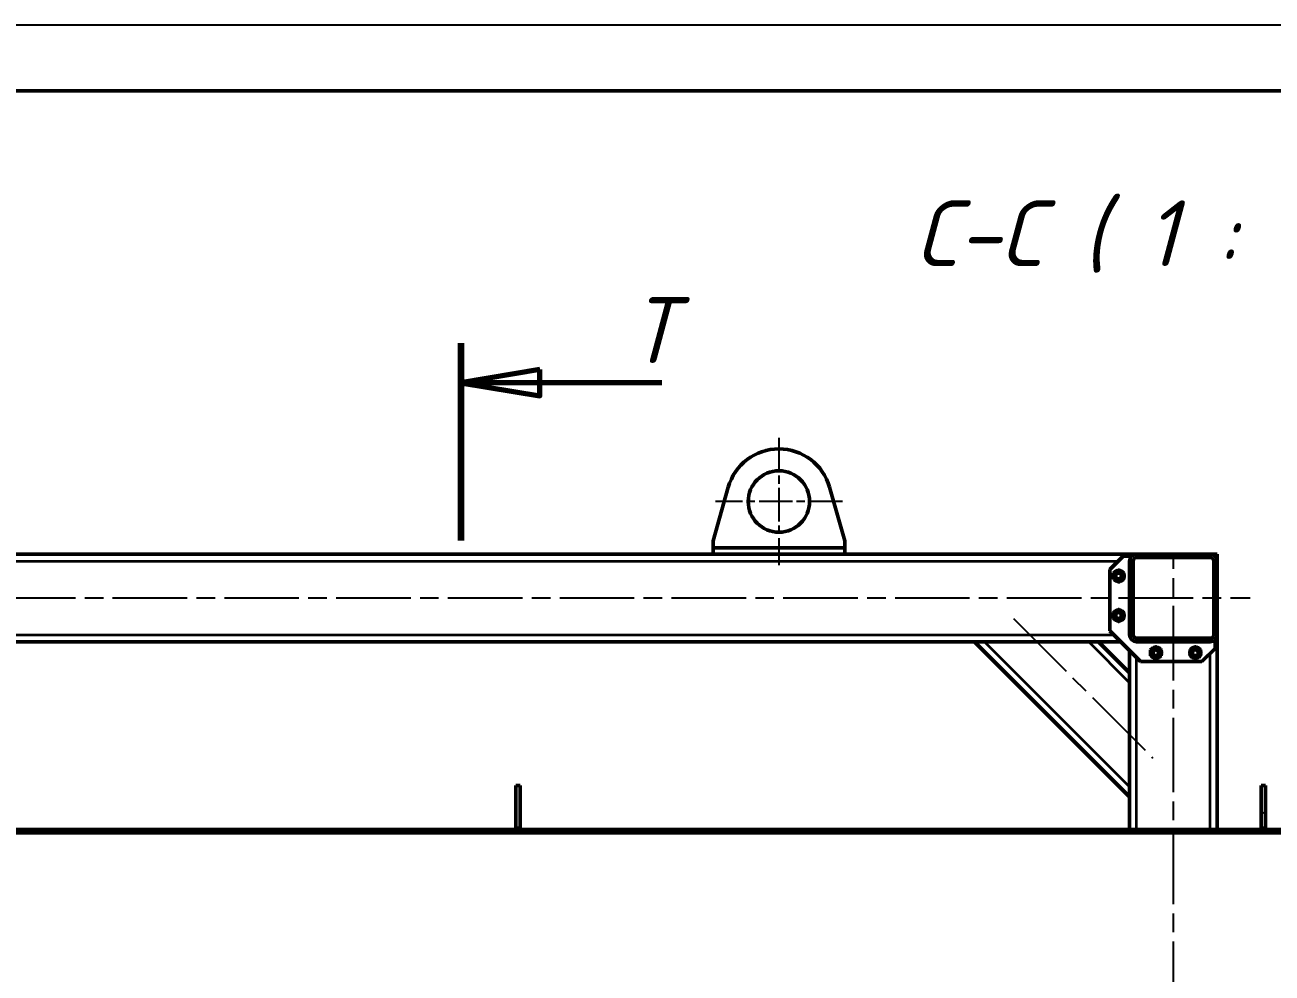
# Model space of a CAD drawing. Header units: millimetres. Extents: x 0 to 25230, y 0 to 17820.
# Drawn here: x 8093 to 10938, y 15657 to 17820 of the extents above; entities that cross this region are included whole.
import ezdxf

# ---------------------------------------------------------------- set-up
doc = ezdxf.new("R2010")
doc.units = ezdxf.units.MM
doc.header["$LTSCALE"] = 30
doc.linetypes.add('CHAIN', pattern=[0.7087, 0.4724, -0.0591, 0.1181, -0.0591])
for name, color, linetype, lineweight in [('Видимые тонкие (ГОСТ)', 7, 'Continuous', 35), ('Видимый контур (ГОСТ)', 7, 'Continuous', 50), ('Кромка (ГОСТ)', 7, 'Continuous', 50), ('Линия  разреза (ГОСТ)', 7, 'CHAIN', 70), ('Линия резьбы (ГОСТ)', 7, 'Continuous', 25), ('Маркер центра (ГОСТ)', 7, 'Continuous', 25), ('Обозначение (ГОСТ)', 7, 'Continuous', 25), ('Осевая линия (ГОСТ)', 7, 'Continuous', 25), ('Штриховка (ГОСТ)', 7, 'Continuous', 18)]:
    doc.layers.add(name, color=color, linetype=linetype, lineweight=lineweight)
doc.styles.add('Увеличенный текст (ГОСТ)', font='GOST Common Italic.ttf')
pattern_1 = [(135.0002, (0, 0), (-67.35167, -67.35217), [])]

# ---------------------------------------------------------------- blocks, each defined once
blk = doc.blocks.new('Рамки ГОСТ_ граница 594x841_2')
at = {"layer": 'Кромка (ГОСТ)', "lineweight": 25}
blk.add_line((0, 594), (841, 594), dxfattribs=at)
at = {"layer": 'Кромка (ГОСТ)'}
blk.add_line((836, 589), (20, 589), dxfattribs=at)
blk = doc.blocks.new('2dTransSection9')
at = {"layer": 'Линия  разреза (ГОСТ)', "linetype": 'Continuous', "lineweight": 140}
blk.add_line((302.913, 569.8), (302.913, 554.8), dxfattribs=at)
at = {"layer": 'Линия  разреза (ГОСТ)', "linetype": 'Continuous'}
for p, q in [((308.913, 567.8), (302.913, 566.8)), ((308.913, 565.8), (308.913, 567.8)), ((308.913, 566.8), (302.913, 566.8)), ((302.913, 566.8), (308.913, 565.8)), ((318.21, 566.8), (308.913, 566.8))]:
    blk.add_line(p, q, dxfattribs=at)
at = {"layer": 'Линия  разреза (ГОСТ)', "linetype": 'Continuous', "flags": 128}
blk.add_lwpolyline([(308.913, 567.8), (302.913, 566.8), (308.913, 565.8), (308.913, 567.8)], dxfattribs=at)
at = {"layer": 'Линия  разреза (ГОСТ)'}
blk.add_solid([(308.913, 567.8), (302.913, 566.8), (308.913, 565.8), (308.913, 567.8)], dxfattribs=at)
at = {"layer": 'Линия  разреза (ГОСТ)', "insert": (315.792, 568.3), "char_height": 5, "attachment_point": 7, "style": 'Увеличенный текст (ГОСТ)'}
blk.add_mtext('Т', dxfattribs=at)

msp = doc.modelspace()

# ---------------------------------------------------------------- hatches: boundary and pattern name
at = {"layer": 'Штриховка (ГОСТ)'}
h = msp.add_hatch(dxfattribs=at)
h.set_pattern_fill('ANSI31', color=256, scale=762, angle=90.0002105, style=0)
h.set_pattern_definition(pattern_1)
edge = h.paths.add_edge_path()
edge.add_ellipse((10629.0679, 16596.9985), major_axis=(-16, 0), ratio=1, start_angle=270, end_angle=360)
edge.add_line((10613.0679, 16596.9985), (10613.0679, 16428.9985))
edge.add_ellipse((10629.0679, 16428.9985), major_axis=(0, -16), ratio=1, start_angle=270, end_angle=360)
edge.add_line((10629.0679, 16412.9985), (10797.0679, 16412.9985))
edge.add_ellipse((10797.0679, 16428.9985), major_axis=(16, 0), ratio=1, start_angle=270, end_angle=360)
edge.add_line((10813.0679, 16428.9985), (10813.0679, 16596.9985))
edge.add_ellipse((10797.0679, 16596.9985), major_axis=(0, 16), ratio=1, start_angle=270, end_angle=360)
edge.add_line((10797.0679, 16612.9985), (10629.0679, 16612.9985))
edge = h.paths.add_edge_path(flags=0)
edge.add_line((10805.0679, 16596.9985), (10805.0679, 16428.9985))
edge.add_ellipse((10797.0679, 16428.9985), major_axis=(0, -8), ratio=1, start_angle=0, end_angle=90, ccw=False)
edge.add_line((10797.0679, 16420.9985), (10629.0679, 16420.9985))
edge.add_ellipse((10629.0679, 16428.9985), major_axis=(-8, 0), ratio=1, start_angle=0, end_angle=90, ccw=False)
edge.add_line((10621.0679, 16428.9985), (10621.0679, 16596.9985))
edge.add_ellipse((10629.0679, 16596.9985), major_axis=(0, 8), ratio=1, start_angle=0, end_angle=90, ccw=False)
edge.add_line((10629.0679, 16604.9985), (10797.0679, 16604.9985))
edge.add_ellipse((10797.0679, 16596.9985), major_axis=(8, 0), ratio=1, start_angle=0, end_angle=90, ccw=False)
h = msp.add_hatch(dxfattribs=at)
h.set_pattern_fill('ANSI31', color=256, scale=762, style=0)
h.set_pattern_definition([(45, (0, 0), (-67.3519, 67.3519), [])])
h.paths.add_polyline_path([(9223.0679, 16084.9985), (9213.0679, 16084.9985), (9213.0679, 15987.4985), (9223.0679, 15987.4985)])
h = msp.add_hatch(dxfattribs=at)
h.set_pattern_fill('ANSI31', color=256, scale=762, angle=90.0002105, style=0)
h.set_pattern_definition(pattern_1)
h.paths.add_polyline_path([(10923.0679, 16084.9985), (10913.0679, 16084.9985), (10913.0679, 15987.4985), (10923.0679, 15987.4985)])
h = msp.add_hatch(dxfattribs=at)
h.set_pattern_fill('ANSI31', color=256, scale=762, angle=-14.9999778, style=0)
h.set_pattern_definition([(30, (0, 0), (-47.62503, 82.4889), [])])
edge = h.paths.add_edge_path()
edge.add_spline(control_points=[(13126.2136, 14684.9985), (13171.4757, 14684.9985), (13217.859, 14684.9921), (13312.2639, 14685.0405), (13360.2856, 14685.0945), (13457.3635, 14685.5099), (13506.4194, 14685.8721), (13604.9609, 14687.3268), (13654.4465, 14688.4215), (13802.6382, 14693.634), (13901.0755, 14699.6947), (14044.4847, 14716.3093), (14091.5807, 14723.1007), (14183.746, 14739.7229), (14228.8152, 14749.5538), (14295.9202, 14767.3033), (14320.2669, 14774.3433), (14369.5801, 14790.224), (14394.5456, 14799.0676), (14443.7764, 14818.4457), (14468.0453, 14828.9849), (14514.6718, 14851.3758), (14537.0284, 14863.2298), (14580.5005, 14888.5339), (14603.5752, 14903.3166), (14637.4928, 14927.8137), (14648.6847, 14936.3645), (14670.6272, 14954.1858), (14681.3778, 14963.4563), (14702.2443, 14982.642), (14712.3638, 14992.5609), (14731.8031, 15012.9483), (14741.1227, 15023.417), (14758.8187, 15044.7739), (14767.1956, 15055.6629), (14782.8982, 15077.7029), (14790.2239, 15088.8539), (14802.1959, 15108.6519), (14807.3998, 15117.8342), (14817.3966, 15136.9523), (14822.1888, 15146.8887), (14831.0605, 15167.0688), (14835.1407, 15177.3148), (14842.4149, 15197.6157), (14845.6091, 15207.6706), (14850.8742, 15226.3387), (14853.2453, 15235.8379), (14857.4001, 15255.413), (14859.1833, 15265.4891), (14862.0191, 15285.7403), (14863.0719, 15295.9177), (14864.4359, 15315.8793), (14864.7475, 15325.6635), (14864.7475, 15344.3334), (14864.4359, 15354.1177), (14863.0719, 15374.0793), (14862.0191, 15384.2566), (14859.1833, 15404.5079), (14857.4001, 15414.5839), (14853.2453, 15434.1591), (14850.8742, 15443.6583), (14845.6091, 15462.3264), (14842.4149, 15472.3813), (14835.1407, 15492.6822), (14831.0605, 15502.9282), (14822.1888, 15523.1083), (14817.3966, 15533.0446), (14807.3998, 15552.1628), (14802.1959, 15561.345), (14790.2239, 15581.143), (14782.8982, 15592.2941), (14767.1956, 15614.334), (14758.8187, 15625.223), (14741.1227, 15646.58), (14731.8031, 15657.0487), (14712.3638, 15677.4361), (14702.2443, 15687.3549), (14681.3778, 15706.5407), (14670.6272, 15715.8112), (14648.6847, 15733.6324), (14637.4928, 15742.1833), (14603.5752, 15766.6803), (14580.5005, 15781.463), (14537.0284, 15806.7671), (14514.6718, 15818.6211), (14468.0453, 15841.0121), (14443.7764, 15851.5512), (14394.5456, 15870.9293), (14369.5801, 15879.773), (14320.2669, 15895.6536), (14295.9202, 15902.6936), (14228.8152, 15920.4432), (14183.746, 15930.274), (14091.5807, 15946.8962), (14044.4847, 15953.6877), (13901.0755, 15970.3023), (13802.6382, 15976.363), (13654.4465, 15981.5755), (13604.9609, 15982.6701), (13506.4194, 15984.1249), (13457.3635, 15984.4871), (13360.2856, 15984.9024), (13312.2639, 15984.9564), (13217.859, 15985.0049), (13171.4757, 15984.9985), (13126.2136, 15984.9985)], knot_values=[0, 0, 0, 0, 13.578625195, 13.578625195, 27.15725039, 27.15725039, 40.735875585, 40.735875585, 54.314500781, 54.314500781, 81.471751171, 81.471751171, 95.050376366, 95.050376366, 108.629001561, 108.629001561, 115.874190743, 115.874190743, 123.119379925, 123.119379925, 130.364569107, 130.364569107, 137.609758289, 137.609758289, 145.454657742, 145.454657742, 149.377107469, 149.377107469, 153.299557196, 153.299557196, 157.222006923, 157.222006923, 161.14445665, 161.14445665, 165.066906377, 165.066906377, 168.989356104, 168.989356104, 172.007790596, 172.007790596, 175.026225088, 175.026225088, 178.04465958, 178.04465958, 181.063094072, 181.063094072, 183.863577234, 183.863577234, 186.664060397, 186.664060397, 189.46454356, 189.46454356, 192.265026722, 192.265026722, 195.065509885, 195.065509885, 197.865993047, 197.865993047, 200.66647621, 200.66647621, 203.466959373, 203.466959373, 206.485393864, 206.485393864, 209.503828356, 209.503828356, 212.522262848, 212.522262848, 215.54069734, 215.54069734, 219.463147067, 219.463147067, 223.385596794, 223.385596794, 227.308046521, 227.308046521, 231.230496248, 231.230496248, 235.152945975, 235.152945975, 239.075395702, 239.075395702, 246.920295156, 246.920295156, 254.165484338, 254.165484338, 261.410673519, 261.410673519, 268.655862701, 268.655862701, 275.901051883, 275.901051883, 289.479677078, 289.479677078, 303.058302273, 303.058302273, 330.215552664, 330.215552664, 343.794177859, 343.794177859, 357.372803054, 357.372803054, 370.951428249, 370.951428249, 384.530053444, 384.530053444, 384.530053444, 384.530053444], degree=3, periodic=0)
edge.add_line((13126.2136, 15984.9985), (7213.0679, 15984.9985))
edge.add_line((7213.0679, 15984.9985), (7213.0679, 15976.9985))
edge.add_line((7213.0679, 15976.9985), (13126.2136, 15976.9985))
edge.add_spline(control_points=[(13126.2136, 15976.9985), (13171.1811, 15976.9985), (13217.2625, 15977.0048), (13311.0534, 15976.957), (13358.7629, 15976.9037), (13455.2105, 15976.4939), (13503.9483, 15976.1366), (13601.8518, 15974.701), (13651.0175, 15973.6207), (13798.2537, 15968.4748), (13896.0594, 15962.4909), (14038.5563, 15946.0726), (14085.354, 15939.36), (14176.9388, 15922.9246), (14221.7259, 15913.2017), (14288.3553, 15895.6555), (14312.4917, 15888.7076), (14361.3833, 15873.0341), (14386.1375, 15864.3054), (14434.9572, 15845.1774), (14459.026, 15834.7733), (14505.274, 15812.6659), (14527.452, 15800.9604), (14570.5736, 15775.9737), (14593.462, 15761.3766), (14638.3294, 15729.1151), (14660.3054, 15711.4466), (14691.3707, 15683.0054), (14701.4154, 15673.2013), (14720.7125, 15653.0463), (14729.9647, 15642.6952), (14747.534, 15621.5742), (14755.8515, 15610.8035), (14771.4433, 15588.9985), (14778.7176, 15577.9642), (14790.5904, 15558.3938), (14795.7432, 15549.3313), (14805.6427, 15530.4608), (14810.3886, 15520.6524), (14819.1752, 15500.7305), (14823.2164, 15490.6147), (14830.4216, 15470.5702), (14833.5855, 15460.6415), (14838.7982, 15442.2148), (14841.1446, 15432.8428), (14845.2565, 15413.5289), (14847.0214, 15403.587), (14849.8282, 15383.6049), (14850.8702, 15373.5625), (14852.2204, 15353.8651), (14852.5288, 15344.2102), (14852.5288, 15325.7868), (14852.2204, 15316.1319), (14850.8702, 15296.4345), (14849.8282, 15286.3921), (14847.0214, 15266.4099), (14845.2565, 15256.468), (14841.1446, 15237.1542), (14838.7982, 15227.7822), (14833.5855, 15209.3555), (14830.4216, 15199.4268), (14823.2164, 15179.3822), (14819.1752, 15169.2664), (14810.3886, 15149.3445), (14805.6427, 15139.5362), (14795.7432, 15120.6657), (14790.5904, 15111.6032), (14778.7176, 15092.0328), (14771.4433, 15080.9985), (14755.8515, 15059.1935), (14747.534, 15048.4228), (14729.9647, 15027.3017), (14720.7125, 15016.9507), (14701.4154, 14996.7956), (14691.3707, 14986.9916), (14660.3054, 14958.5503), (14638.3294, 14940.8818), (14593.462, 14908.6204), (14570.5736, 14894.0233), (14527.452, 14869.0366), (14505.274, 14857.331), (14459.026, 14835.2237), (14434.9572, 14824.8196), (14386.1375, 14805.6916), (14361.3833, 14796.9629), (14312.4917, 14781.2893), (14288.3553, 14774.3415), (14221.7259, 14756.7952), (14176.9388, 14747.0724), (14085.354, 14730.637), (14038.5563, 14723.9243), (13896.0594, 14707.506), (13798.2537, 14701.5222), (13651.0175, 14696.3763), (13601.8518, 14695.296), (13503.9483, 14693.8603), (13455.2105, 14693.503), (13358.7629, 14693.0932), (13311.0534, 14693.0399), (13217.2625, 14692.9922), (13171.1811, 14692.9985), (13126.2136, 14692.9985)], knot_values=[-381.414228424, -381.414228424, -381.414228424, -381.414228424, -367.923982267, -367.923982267, -354.433736111, -354.433736111, -340.943489954, -340.943489954, -327.453243798, -327.453243798, -300.472751485, -300.472751485, -286.982505328, -286.982505328, -273.492259172, -273.492259172, -266.312187412, -266.312187412, -259.132115652, -259.132115652, -251.952043891, -251.952043891, -244.771972131, -244.771972131, -237.00070509, -237.00070509, -229.229438049, -229.229438049, -225.343804529, -225.343804529, -221.458171008, -221.458171008, -217.572537488, -217.572537488, -213.686903967, -213.686903967, -210.705460386, -210.705460386, -207.724016804, -207.724016804, -204.742573223, -204.742573223, -201.761129641, -201.761129641, -198.997625784, -198.997625784, -196.234121927, -196.234121927, -193.470618069, -193.470618069, -190.707114212, -190.707114212, -187.943610355, -187.943610355, -185.180106497, -185.180106497, -182.41660264, -182.41660264, -179.653098783, -179.653098783, -176.671655201, -176.671655201, -173.69021162, -173.69021162, -170.708768038, -170.708768038, -167.727324457, -167.727324457, -163.841690936, -163.841690936, -159.956057416, -159.956057416, -156.070423895, -156.070423895, -152.184790375, -152.184790375, -144.413523334, -144.413523334, -136.642256293, -136.642256293, -129.462184532, -129.462184532, -122.282112772, -122.282112772, -115.102041012, -115.102041012, -107.921969252, -107.921969252, -94.431723096, -94.431723096, -80.941476939, -80.941476939, -53.960984626, -53.960984626, -40.47073847, -40.47073847, -26.980492313, -26.980492313, -13.490246157, -13.490246157, 0, 0, 0, 0], degree=3, periodic=0)
edge.add_line((13126.2136, 14692.9985), (7213.0679, 14692.9985))
edge.add_line((7213.0679, 14692.9985), (7213.0679, 14684.9985))
edge.add_line((7213.0679, 14684.9985), (7413.0679, 14684.9985))
edge.add_line((7413.0679, 14684.9985), (13126.2136, 14684.9985))

# ---------------------------------------------------------------- linework, layer by layer
at = {"layer": 'Видимые тонкие (ГОСТ)'}
for p, q in [((7689.0679, 16596.9985), (10587.0679, 16596.9985)), ((7721.0679, 16428.9985), (10577.0679, 16428.9985)), ((10282.1419, 16412.9985), (10613.0679, 16082.0725)), ((10519.7298, 16412.9985), (10613.0679, 16319.6604)), ((10629.0679, 15984.9985), (10629.0679, 16376.9985)), ((10797.0679, 15984.9985), (10797.0679, 16386.9985))]:
    msp.add_line(p, q, dxfattribs=at)
at = {"layer": 'Видимый контур (ГОСТ)'}
for p, q in [((9697.5576, 16765.5157), (9663.0679, 16642.9985)), ((9963.0679, 16642.9985), (9928.5782, 16765.5157)), ((9663.0679, 16642.9985), (9663.0679, 16626.9985)), ((9963.0679, 16626.9985), (9663.0679, 16626.9985)), ((9663.0679, 16626.9985), (9663.0679, 16612.9985)), ((9963.0679, 16626.9985), (9963.0679, 16642.9985)), ((9963.0679, 16612.9985), (9963.0679, 16626.9985)), ((7647.0679, 16612.9985), (10629.0679, 16612.9985)), ((10598.0679, 16607.9985), (10568.0679, 16577.9985)), ((10617.4489, 16607.9985), (10598.0679, 16607.9985)), ((10613.0679, 16596.9985), (10613.0679, 16428.9985)), ((10621.0679, 16428.9985), (10621.0679, 16596.9985)), ((10797.0679, 16612.9985), (10629.0679, 16612.9985)), ((10629.0679, 16604.9985), (10797.0679, 16604.9985)), ((10797.0679, 16612.9985), (10813.0679, 16612.9985)), ((10805.0679, 16596.9985), (10805.0679, 16428.9985)), ((10813.0679, 16596.9985), (10813.0679, 16612.9985)), ((10813.0679, 16428.9985), (10813.0679, 16596.9985)), ((10568.0679, 16577.9985), (10568.0679, 16437.9985)), ((10576.0679, 16563.5232), (10575.4288, 16563.5232)), ((10576.0679, 16563.6385), (10575.4341, 16563.6385)), ((10575.5473, 16564.8032), (10576.0679, 16564.8032)), ((10576.0679, 16473.5232), (10575.4288, 16473.5232)), ((10576.0679, 16473.6385), (10575.4341, 16473.6385)), ((10575.5473, 16474.8032), (10576.0679, 16474.8032)), ((10568.0679, 16437.9985), (10638.0679, 16367.9985)), ((10797.0679, 16420.9985), (10629.0679, 16420.9985)), ((10808.0679, 16397.9985), (10808.0679, 16417.3795)), ((10813.0679, 16412.9985), (10813.0679, 16428.9985)), ((8016.6213, 16412.9985), (10259.5145, 16412.9985)), ((10259.5145, 16412.9985), (10282.1419, 16412.9985)), ((10259.5145, 16412.9985), (10613.0679, 16059.4451)), ((10519.7298, 16412.9985), (10282.1419, 16412.9985)), ((10519.7298, 16412.9985), (10542.3572, 16412.9985)), ((10542.3572, 16412.9985), (10593.0679, 16412.9985)), ((10542.3572, 16412.9985), (10613.0679, 16342.2878)), ((10613.0679, 16342.2878), (10613.0679, 16392.9985)), ((10629.0679, 16412.9985), (10797.0679, 16412.9985)), ((10661.0679, 16388.5232), (10660.4288, 16388.5232)), ((10661.0679, 16388.6385), (10660.4341, 16388.6385)), ((10660.5473, 16389.8032), (10661.0679, 16389.8032)), ((10751.0679, 16388.5232), (10750.4288, 16388.5232)), ((10751.0679, 16388.6385), (10750.4341, 16388.6385)), ((10750.5473, 16389.8032), (10751.0679, 16389.8032)), ((10778.0679, 16367.9985), (10808.0679, 16397.9985)), ((10813.0679, 16412.9985), (10808.0679, 16412.9985)), ((10813.0679, 15984.9985), (10813.0679, 16412.9985)), ((10638.0679, 16367.9985), (10778.0679, 16367.9985)), ((10613.0679, 16342.2878), (10613.0679, 16319.6604)), ((10613.0679, 16082.0725), (10613.0679, 16319.6604)), ((9223.0679, 16084.9985), (9213.0679, 16084.9985)), ((9213.0679, 16084.9985), (9213.0679, 15987.4985)), ((9223.0679, 15987.4985), (9223.0679, 16084.9985)), ((10613.0679, 16082.0725), (10613.0679, 16059.4451)), ((10923.0679, 16084.9985), (10913.0679, 16084.9985)), ((10913.0679, 16084.9985), (10913.0679, 15987.4985)), ((10923.0679, 15987.4985), (10923.0679, 16084.9985)), ((10613.0679, 15984.9985), (10613.0679, 16059.4451)), ((13126.2136, 15984.9985), (7213.0679, 15984.9985)), ((7213.0679, 15976.9985), (13126.2136, 15976.9985)), ((9213.0679, 15987.4985), (9223.0679, 15987.4985)), ((9213.0679, 15987.4985), (9213.0679, 15984.9985)), ((9223.0679, 15987.4985), (9223.0679, 15984.9985)), ((10913.0679, 15987.4985), (10923.0679, 15987.4985)), ((10913.0679, 15987.4985), (10913.0679, 15984.9985)), ((10923.0679, 15987.4985), (10923.0679, 15984.9985))]:
    msp.add_line(p, q, dxfattribs=at)
for centre, radius in [((9813.0679, 16732.9985), 70), ((10588.0679, 16562.9985), 10.8), ((10588.0679, 16562.9985), 8), ((10588.0679, 16562.9985), 8), ((10588.0679, 16562.9985), 6.6667), ((10588.0679, 16472.9985), 10.8), ((10588.0679, 16472.9985), 8), ((10588.0679, 16472.9985), 8), ((10588.0679, 16472.9985), 6.6667), ((10673.0679, 16387.9985), 10.8), ((10673.0679, 16387.9985), 8), ((10673.0679, 16387.9985), 8), ((10673.0679, 16387.9985), 6.6667), ((10763.0679, 16387.9985), 10.8), ((10763.0679, 16387.9985), 8), ((10763.0679, 16387.9985), 8), ((10763.0679, 16387.9985), 6.6667)]:
    msp.add_circle(centre, radius, dxfattribs=at)
for centre, radius, start, end in [((9813.0679, 16732.9985), 120, 15.7223868, 164.2776132), ((10629.0679, 16596.9985), 16, 90, 180), ((10629.0679, 16596.9985), 8, 90, 180), ((10797.0679, 16596.9985), 16, 0, 90), ((10797.0679, 16596.9985), 8, 0, 90), ((10588.0679, 16562.9985), 12.65, 177.6227672, 198.4470296), ((10588.0679, 16562.9985), 12.65, 171.7979465, 177.1000031), ((10588.0679, 16562.9985), 12.65, 161.5529704, 171.7979465), ((10588.0679, 16562.9985), 12.65, 101.5529704, 138.4470296), ((10588.0679, 16562.9985), 12.65, 41.5529704, 78.4470296), ((10588.0679, 16562.9985), 12.65, 341.5529704, 18.4470296), ((10588.0679, 16562.9985), 12.65, 221.5529704, 258.4470296), ((10588.0679, 16562.9985), 12.65, 281.5529704, 318.4470296), ((10588.0679, 16472.9985), 12.65, 177.6227672, 198.4470296), ((10588.0679, 16472.9985), 12.65, 171.7979465, 177.1000031), ((10588.0679, 16472.9985), 12.65, 161.5529704, 171.7979465), ((10588.0679, 16472.9985), 12.65, 101.5529704, 138.4470296), ((10588.0679, 16472.9985), 12.65, 41.5529704, 78.4470296), ((10588.0679, 16472.9985), 12.65, 341.5529704, 18.4470296), ((10588.0679, 16472.9985), 12.65, 221.5529704, 258.4470296), ((10588.0679, 16472.9985), 12.65, 281.5529704, 318.4470296), ((10629.0679, 16428.9985), 16, 180, 270), ((10629.0679, 16428.9985), 8, 180, 270), ((10797.0679, 16428.9985), 8, 270, 0), ((10797.0679, 16428.9985), 16, 270, 0), ((10673.0679, 16387.9985), 12.65, 177.6227672, 198.4470296), ((10673.0679, 16387.9985), 12.65, 171.7979465, 177.1000031), ((10673.0679, 16387.9985), 12.65, 161.5529704, 171.7979465), ((10673.0679, 16387.9985), 12.65, 101.5529704, 138.4470296), ((10673.0679, 16387.9985), 12.65, 41.5529704, 78.4470296), ((10673.0679, 16387.9985), 12.65, 341.5529704, 18.4470296), ((10763.0679, 16387.9985), 12.65, 177.6227672, 198.4470296), ((10763.0679, 16387.9985), 12.65, 171.7979465, 177.1000031), ((10763.0679, 16387.9985), 12.65, 161.5529704, 171.7979465), ((10763.0679, 16387.9985), 12.65, 101.5529704, 138.4470296), ((10763.0679, 16387.9985), 12.65, 41.5529704, 78.4470296), ((10763.0679, 16387.9985), 12.65, 341.5529704, 18.4470296), ((10673.0679, 16387.9985), 12.65, 221.5529704, 258.4470296), ((10673.0679, 16387.9985), 12.65, 281.5529704, 318.4470296), ((10763.0679, 16387.9985), 12.65, 221.5529704, 258.4470296), ((10763.0679, 16387.9985), 12.65, 281.5529704, 318.4470296)]:
    msp.add_arc(centre, radius, start, end, dxfattribs=at)
for points in [[(10576.0679, 16569.9267), (10582.0679, 16573.3908), (10588.0679, 16576.8549)], [(10576.0679, 16556.0703), (10576.0679, 16562.9985), (10576.0679, 16569.9267)], [(10588.0679, 16576.8549), (10594.0679, 16573.3908), (10600.0679, 16569.9267)], [(10600.0679, 16569.9267), (10600.0679, 16562.9985), (10600.0679, 16556.0703)], [(10588.0679, 16549.1421), (10582.0679, 16552.6062), (10576.0679, 16556.0703)], [(10600.0679, 16556.0703), (10594.0679, 16552.6062), (10588.0679, 16549.1421)], [(10576.0679, 16479.9267), (10582.0679, 16483.3908), (10588.0679, 16486.8549)], [(10576.0679, 16466.0703), (10576.0679, 16472.9985), (10576.0679, 16479.9267)], [(10588.0679, 16486.8549), (10594.0679, 16483.3908), (10600.0679, 16479.9267)], [(10600.0679, 16479.9267), (10600.0679, 16472.9985), (10600.0679, 16466.0703)], [(10588.0679, 16459.1421), (10582.0679, 16462.6062), (10576.0679, 16466.0703)], [(10600.0679, 16466.0703), (10594.0679, 16462.6062), (10588.0679, 16459.1421)], [(10661.0679, 16394.9267), (10667.0679, 16398.3908), (10673.0679, 16401.8549)], [(10661.0679, 16381.0703), (10661.0679, 16387.9985), (10661.0679, 16394.9267)], [(10673.0679, 16401.8549), (10679.0679, 16398.3908), (10685.0679, 16394.9267)], [(10685.0679, 16394.9267), (10685.0679, 16387.9985), (10685.0679, 16381.0703)], [(10751.0679, 16394.9267), (10757.0679, 16398.3908), (10763.0679, 16401.8549)], [(10751.0679, 16381.0703), (10751.0679, 16387.9985), (10751.0679, 16394.9267)], [(10763.0679, 16401.8549), (10769.0679, 16398.3908), (10775.0679, 16394.9267)], [(10775.0679, 16394.9267), (10775.0679, 16387.9985), (10775.0679, 16381.0703)], [(10673.0679, 16374.1421), (10667.0679, 16377.6062), (10661.0679, 16381.0703)], [(10685.0679, 16381.0703), (10679.0679, 16377.6062), (10673.0679, 16374.1421)], [(10763.0679, 16374.1421), (10757.0679, 16377.6062), (10751.0679, 16381.0703)], [(10775.0679, 16381.0703), (10769.0679, 16377.6062), (10763.0679, 16374.1421)]]:
    msp.add_rational_spline(points, [1, 1.15470053838, 1], degree=2, dxfattribs=at)
at = {"layer": 'Линия резьбы (ГОСТ)'}
for centre in [(10588.0679, 16562.9985), (10588.0679, 16472.9985), (10673.0679, 16387.9985), (10763.0679, 16387.9985)]:
    msp.add_arc(centre, 6.7945, 80, 350, dxfattribs=at)
at = {"layer": 'Маркер центра (ГОСТ)', "linetype": 'CHAIN', "ltscale": 5.369978}
for p, q in [((9813.0679, 16877.9985), (9813.0679, 16587.9985)), ((9958.0679, 16732.9985), (9668.0679, 16732.9985))]:
    msp.add_line(p, q, dxfattribs=at)
at = {"layer": 'Осевая линия (ГОСТ)', "linetype": 'CHAIN', "ltscale": 11.993792}
for p, q in [((10713.0679, 14284.6675), (10713.0679, 16613.0416)), ((1408.0679, 16512.9985), (10888.0679, 16512.9985)), ((10347.9028, 16466.0315), (10666.1009, 16147.8334))]:
    msp.add_line(p, q, dxfattribs=at)

# ---------------------------------------------------------------- block references
at = {"xscale": 30, "yscale": 30, "zscale": 30}
msp.add_blockref('Рамки ГОСТ_ граница 594x841_2', (0, 0), dxfattribs=at)
at = {"layer": 'Линия  разреза (ГОСТ)', "xscale": 30, "yscale": 30, "zscale": 30}
msp.add_blockref('2dTransSection9', (0, 0), dxfattribs=at)

# ---------------------------------------------------------------- texts
at = {"layer": 'Обозначение (ГОСТ)', "insert": (10124.6389, 17254.961), "char_height": 150, "attachment_point": 7, "style": 'Увеличенный текст (ГОСТ)'}
msp.add_mtext('С-С ( 1 : 30 ) (1)', dxfattribs=at)

doc.saveas('drawing.dxf')
